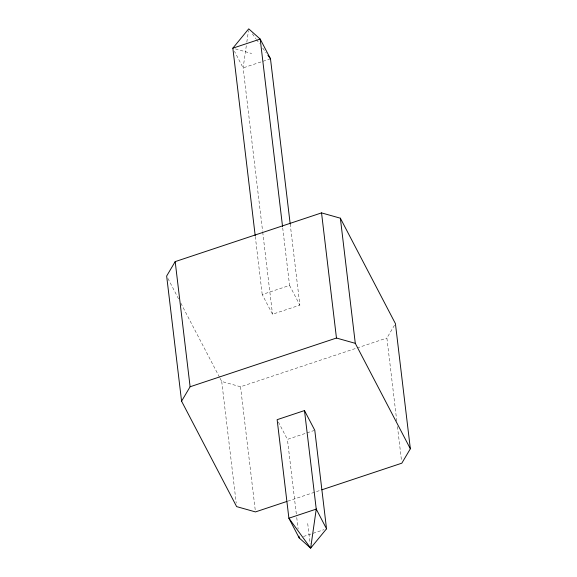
<?xml version="1.0" encoding="UTF-8"?>
<svg xmlns="http://www.w3.org/2000/svg" width="577" height="577" viewBox="0 0 577 577"><rect width="100%" height="100%" fill="white"/><g stroke="black" fill="none" stroke-linecap="round" stroke-linejoin="round"><path stroke-width="0.43" stroke-dasharray="2.88 2.16" d="M246.307 45.713L243.133 67.891L262.607 231.233M246.819 42.157L248.471 30.624M396.803 421.174L386.893 338.043L395.425 323.639M270.49 58.782L243.133 67.891L234.486 51.339M290.181 223.912L299.86 305.132L272.51 314.241L262.218 294.53L289.575 285.42L282.651 227.41M220.046 378.274L221.712 381.469L240.537 386.77L356.261 348.241M357.113 347.96L386.893 338.043M296.318 513.956L287.425 439.385L313.931 430.565M287.793 501.153L320.978 490.104M303.452 536.502L323.971 529.672M235.409 48.908L251.666 53.488M252.351 33.841L255.979 38.825M256.498 39.539L259.607 43.816M262.715 48.093L266.343 53.084M289.575 285.42L299.86 305.132M278.374 422.039L287.425 439.385M167.907 278.424L178.747 299.189M180.839 303.185L219.628 377.473M397.445 426.54L401.599 461.405M307.714 523.512L310.123 543.75M262.715 232.127L272.51 314.241M296.744 517.504L298.121 529.044M255.294 236.512L262.218 294.53M240.537 386.77L255.351 511.02M221.712 381.469L236.209 503.036"/><path stroke-width="0.87" d="M321.829 489.815L401.816 463.187L410.348 448.783L395.425 323.639L340.365 218.193L321.54 212.891L175.184 261.619L166.652 276.03L181.575 401.174L236.635 506.613L255.46 511.914L286.942 501.435M181.575 401.174L190.107 386.763L175.184 261.619M255.193 235.625L232.841 48.187L248.723 28.85L260.198 39.077L270.49 58.782L290.181 223.912M326.532 528.813L310.65 548.15L299.182 537.923L288.889 518.218L277.14 419.674L304.49 410.572L314.782 430.276L326.532 528.813L316.246 509.109L304.49 410.572M232.841 48.187L260.198 39.077L282.55 226.516M190.107 386.763L336.463 338.035L355.288 343.337L410.348 448.783M267.894 55.219L270.49 58.782M340.365 218.193L355.288 343.337M321.54 212.891L336.463 338.035M298.965 536.148L299.182 537.923M316.246 509.109L310.65 548.15L288.889 518.218L316.246 509.109"/></g></svg>
